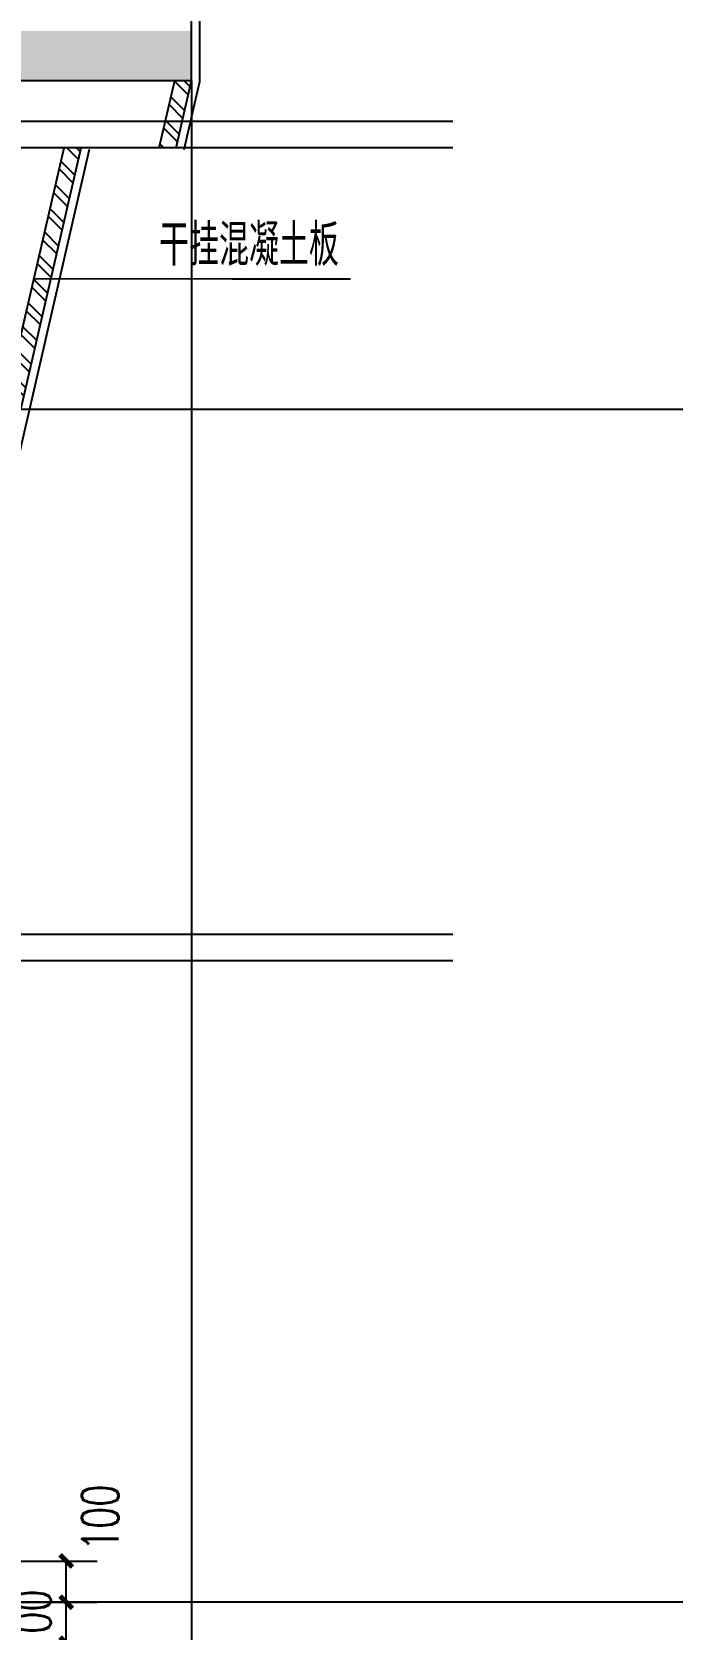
# Model space of a CAD drawing. Extents: x 1738711 to 2346805, y 1189731 to 2516152.
# Drawn here: x 1926988 to 1928545, y 1235429 to 1239312 of the extents above; entities that cross this region are included whole.
import ezdxf

# ---------------------------------------------------------------- set-up
doc = ezdxf.new("R2010")
doc.units = 0
doc.header["$LTSCALE"] = 1000
doc.header["$MEASUREMENT"] = 0
for name, color, linetype in [('DIM_LEAD', 3, 'Continuous'), ('DIM_SYMB', 3, 'Continuous'), ('DOTE', 1, 'Continuous'), ('PUB_DIM', 3, 'Continuous'), ('PUB_HATCH', 8, 'Continuous'), ('PUB_TEXT', 7, 'Continuous'), ('WALL', 40, 'Continuous'), ('切线', 35, 'Continuous'), ('看线', 8, 'Continuous')]:
    doc.layers.add(name, color=color, linetype=linetype)
doc.styles.add('_TCH_DIM', font='SIMPLEX', dxfattribs={"bigfont": 'GBCBIG'})
doc.styles.add('_TCH_DIM_T3', font='SIMPLEX', dxfattribs={"width": 0.7058823529411765, "bigfont": 'GBCBIG'})
doc.dimstyles.new('_TCH_ARCH&&30', dxfattribs={"dimtxt": 89.25, "dimasz": 30, "dimexe": 75, "dimexo": 90, "dimgap": 37.87500000000001, "dimtad": 1, "dimdec": 0, "dimzin": 0, "dimdsep": 46, "dimtxsty": '_TCH_DIM_T3', "dimblk": 'ARCHTICK', "dimcen": 0.09, "dimclrt": 7, "dimazin": 2, "dimtfac": 1, "dimtdec": 0, "dimtix": 1, "dimtmove": 2, "dimatfit": 3, "dimfxl": 20, "dimtolj": 1, "dimtzin": 0, "dimarcsym": 0})
pattern_1 = [(135, (3837524.772767787, 0), (35.35533905932737, 35.35533905932738), []), (135, (3837501.202541787, 0), (35.35533905932737, 35.35533905932738), [])]

# ---------------------------------------------------------------- blocks, each defined once
blk = doc.blocks.new('_ArchTick')
at = {"color": 0, "linetype": 'ByBlock', "const_width": 0.4}
blk.add_lwpolyline([(-0.5, -0.5), (0.5, 0.5)], dxfattribs=at)
blk = doc.blocks.new('*D452')
at = {"layer": 'Defpoints', "color": 0, "transparency": 16777216}
for p in [(1926775.92881697, 1235494.386919044), (1927071.16439431, 1235494.386919044), (1926775.92881697, 1235394.386919044)]:
    blk.add_point(p, dxfattribs=at)
at = {"layer": 'PUB_DIM', "color": 0, "lineweight": -2, "transparency": 16777216}
for p, q in [((1927071.16439431, 1235494.386919044), (1927071.16439431, 1235524.386919044)), ((1926865.92881697, 1235494.386919044), (1927146.16439431, 1235494.386919044)), ((1927071.16439431, 1235394.386919044), (1927071.16439431, 1235494.386919044)), ((1926865.92881697, 1235394.386919044), (1927146.16439431, 1235394.386919044)), ((1927071.16439431, 1235394.386919044), (1927071.16439431, 1235364.386919044))]:
    blk.add_line(p, q, dxfattribs=at)
at = {"layer": 'PUB_DIM', "color": 0, "lineweight": -2, "transparency": 16777216, "xscale": 30, "yscale": 30, "zscale": 30}
for p, rotation in [((1927071.16439431, 1235494.386919044), 270), ((1927071.16439431, 1235394.386919044), 90)]:
    blk.add_blockref('_ArchTick', p, dxfattribs=dict(at, rotation=rotation))
at = {"layer": 'PUB_DIM', "color": 7, "transparency": 16777216, "insert": (1926988.66439431, 1235444.386919044), "char_height": 89.25, "attachment_point": 5, "rotation": 90, "style": '_TCH_DIM_T3'}
blk.add_mtext('\\A1;100', dxfattribs=at)
blk = doc.blocks.new('*D453')
at = {"layer": 'Defpoints', "color": 0, "transparency": 16777216}
for p in [(1926775.92881697, 1235594.386919044), (1927071.16439431, 1235594.386919044), (1926775.92881697, 1235494.386919044)]:
    blk.add_point(p, dxfattribs=at)
at = {"layer": 'PUB_DIM', "color": 0, "lineweight": -2, "transparency": 16777216}
for p, q in [((1926865.92881697, 1235594.386919044), (1927146.16439431, 1235594.386919044)), ((1927071.16439431, 1235494.386919044), (1927071.16439431, 1235594.386919044)), ((1926865.92881697, 1235494.386919044), (1927146.16439431, 1235494.386919044))]:
    blk.add_line(p, q, dxfattribs=at)
at = {"layer": 'PUB_DIM', "color": 0, "lineweight": -2, "transparency": 16777216, "xscale": 30, "yscale": 30, "zscale": 30}
for p, rotation in [((1927071.16439431, 1235594.386919044), 90), ((1927071.16439431, 1235494.386919044), 270)]:
    blk.add_blockref('_ArchTick', p, dxfattribs=dict(at, rotation=rotation))
at = {"layer": 'PUB_DIM', "color": 7, "transparency": 16777216, "insert": (1927153.66439431, 1235699.386919044), "char_height": 89.25, "attachment_point": 5, "rotation": 90, "style": '_TCH_DIM_T3'}
blk.add_mtext('\\A1;100', dxfattribs=at)

msp = doc.modelspace()

# ---------------------------------------------------------------- hatches: boundary and pattern name
at = {"layer": 'PUB_HATCH'}
h = msp.add_hatch(dxfattribs=at)
h.set_pattern_fill('钢筋混凝土', color=256, scale=20, style=0)
h.set_pattern_definition([(45, (0, 0), (-35.35533905932737, 35.35533905932738), []), (49.99999999999999, (0, 0), (143.4520365201507, -12.55042699651902), [15, -165]), (355, (0, 0), (-27.7502667226, 150.4384267400024), [12, -132]), (100.4514, (11.954336, -1.045868), (115.7018763428043, 137.8879084121907), [12.748038, -140.2284224]), (46.18420000000002, (0, 40), (213.4482097251289, -33.10380286580362), [22.5, -247.5]), (96.6356, (17.787349, 37.2413386), (186.9325411097407, 194.8235741800883), [19.1220576, -210.3426]), (351.1842, (0, 40), (186.9323890267254, 194.8237201850649), [18, -198]), (21, (20, 30), (119.3814104236923, -80.52377813306776), [15, -165]), (326.0000000000001, (20, 30), (48.66306638431634, 145.0300090093706), [12, -132]), (71.4514, (29.9484466, 23.2896788), (168.044525716298, 64.50609934199048), [12.748038, -140.2284224]), (37.50000000000001, (0, 0), (2.431971063458134, 66.5787707662623), [0, -130.4, 0, -134, 0, -132.5]), (7.499999999999999, (0, 0), (52.61390748842972, 78.88234237647205), [0, -76.39999999999999, 0, -127.4, 0, -50.5]), (327.5, (-44.6, 0), (106.7644872344818, -4.510974346875951), [0, -50, 0, -156, 0, -207]), (317.5, (-64.6, 0), (116.6372338684772, 20.02099646646354), [0, -65, 0, -103.6, 0, -147])])
h.paths.add_polyline_path([(1926475.928816983, 1240394.386919201), (1927375.928818222, 1240394.386919202), (1927375.928818222, 1240274.386919202), (1926676.735252029, 1240274.386919201), (1926676.735252025, 1239314.386919201), (1927375.928818222, 1239314.386919201), (1927375.928818222, 1239194.386919201), (1926676.735252024, 1239194.386919201), (1926676.735252016, 1238394.386919201), (1926475.92881697, 1238394.386919201), (1926475.928816972, 1238914.386919202), (1926395.928816972, 1238914.386919202), (1926395.928816972, 1238994.386919202), (1926475.928816972, 1238994.386919202)])
h.paths.add_polyline_path([(1924541.492837613, 1238394.386919202), (1926960.54420197, 1238394.386919201), (1926775.92881697, 1237594.386919201), (1926375.92881697, 1237594.386919201), (1926375.92881697, 1238274.386919201), (1924541.492837613, 1238274.386919201)])
h = msp.add_hatch(dxfattribs=at)
h.set_pattern_fill('金属', color=256, scale=20, style=0)
h.set_pattern_definition(pattern_1)
h.paths.add_polyline_path([(1927334.877544176, 1239194.386919203), (1927297.118549467, 1239030.764609138), (1927338.169823514, 1239030.764609138), (1927375.928818223, 1239194.386919203)])
h = msp.add_hatch(dxfattribs=at)
h.set_pattern_fill('金属', color=256, scale=20, style=0)
h.set_pattern_definition(pattern_1)
h.paths.add_polyline_path([(1926960.54420197, 1238394.386919203), (1927107.400592262, 1239030.764609138), (1927066.349318215, 1239030.764609138), (1926919.492927922, 1238394.386919201)])

# ---------------------------------------------------------------- linework, layer by layer
at = {"layer": 'DIM_LEAD'}
for p, q in [((1926992.921123069, 1238712.57576417), (1927474.625021717, 1238712.265942052)), ((1927474.625021717, 1238712.265942052), (1927762.859360741, 1238712.265942052))]:
    msp.add_line(p, q, dxfattribs=at)
at = {"layer": 'DIM_SYMB'}
for points in [[(1928011.61479259, 1239094.681204681), (1926079.263095676, 1239094.681204681), (1926056.332970917, 1239031.681204681), (1926034.115771348, 1239157.681204681), (1926011.763095676, 1239094.681204681), (1924079.411398761, 1239094.681204681)], [(1928011.61479259, 1239030.764609138), (1926079.263095676, 1239030.764609138), (1926056.332970917, 1238967.764609138), (1926034.115771348, 1239093.764609138), (1926011.763095676, 1239030.764609138), (1924079.411398761, 1239030.764609138)], [(1928011.61479259, 1237117.562090229), (1926079.263095676, 1237117.562090229), (1926056.332970917, 1237054.562090229), (1926034.115771348, 1237180.562090229), (1926011.763095676, 1237117.562090229), (1924079.411398761, 1237117.562090229)], [(1928011.61479259, 1237053.645494686), (1926079.263095676, 1237053.645494686), (1926056.332970917, 1236990.645494686), (1926034.115771348, 1237116.645494686), (1926011.763095676, 1237053.645494686), (1924079.411398761, 1237053.645494686)]]:
    msp.add_lwpolyline(points, dxfattribs=at)
at = {"layer": 'DOTE'}
for p, q in [((1930115.067506234, 1238394.386919201), (1924120.591216701, 1238394.386919201)), ((1930115.067506234, 1235494.386919201), (1924120.591216701, 1235494.386919201))]:
    msp.add_line(p, q, dxfattribs=at)
at = {"layer": 'WALL'}
for p, q in [((1927375.928818222, 1239194.386919201), (1927375.928818222, 1240394.386919202)), ((1926676.735252025, 1239194.386919201), (1927375.928818223, 1239194.386919201)), ((1927297.118549467, 1239030.764609138), (1927334.877544176, 1239194.386919203)), ((1927338.169823514, 1239030.764609138), (1927375.928818223, 1239194.386919203)), ((1926919.492927922, 1238394.386919203), (1927066.349318215, 1239030.764609138)), ((1926960.54420197, 1238394.386919203), (1927107.400592262, 1239030.764609138))]:
    msp.add_line(p, q, dxfattribs=at)
at = {"layer": '切线'}
for points in [[(1927357.657647426, 1239026.267418995), (1927395.928818222, 1239192.109158767), (1927395.928818222, 1240414.386919201), (1926455.928816983, 1240414.386919209), (1926455.928816983, 1239014.386919202), (1926375.928816972, 1239014.386919203), (1926375.928816973, 1238894.386919202), (1926425.928816969, 1238894.386919202)], [(1927126.888416174, 1239026.267418995), (1926791.839069369, 1237574.386919201), (1926623.92881697, 1237574.386919201)]]:
    msp.add_lwpolyline(points, dxfattribs=at)
at = {"layer": '看线'}
msp.add_line((1927375.928818222, 1239194.386919203), (1927375.928818222, 1227694.386919201), dxfattribs=at)

# ---------------------------------------------------------------- texts
at = {"layer": 'PUB_TEXT', "color": 7, "style": '_TCH_DIM'}
msp.add_text('干挂混凝土板', height=101.2765957446808, dxfattribs=at).set_placement((1927296.838084146, 1238743.765942052))

# ---------------------------------------------------------------- dimensions: what is measured, and where the dimension line sits
at = {"layer": 'PUB_DIM'}
dim = msp.add_linear_dim(base=(1927071.16439431, 1235594.386919044), p1=(1926775.92881697, 1235494.386919044), p2=(1926775.92881697, 1235594.386919044), angle=90, dimstyle='_TCH_ARCH&&30', dxfattribs=at)
dim.commit()
dim.dimension.update_dxf_attribs({"geometry": '*D453', "text_midpoint": (1927153.66439431, 1235699.386919044), "dimtype": 129})
dim = msp.add_aligned_dim(p1=(1926775.92881697, 1235394.386919044), p2=(1926775.92881697, 1235494.386919044), distance=-295.23557734000497, dimstyle='_TCH_ARCH&&30', dxfattribs=at)
dim.commit()
dim.dimension.update_dxf_attribs({"geometry": '*D452', "text_midpoint": (1926988.66439431, 1235444.386919044)})

doc.saveas('drawing.dxf')
